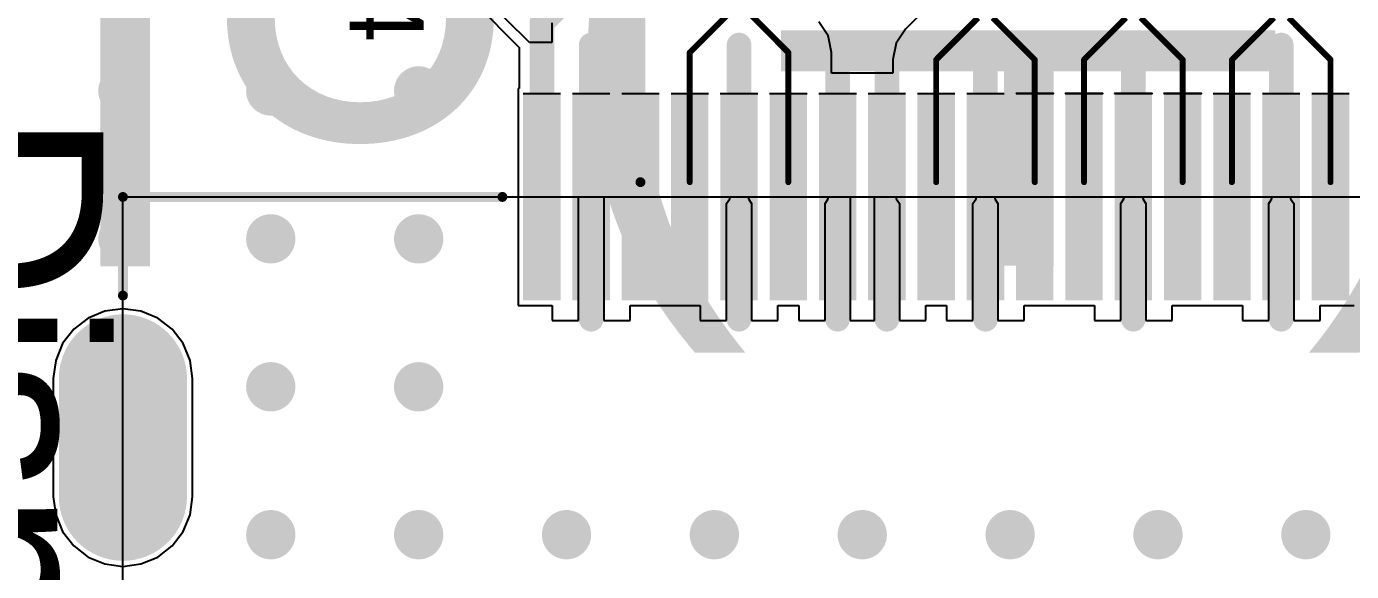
# Model space of a CAD drawing. Header units: millimetres. Extents: x 15 to 122, y 23 to 96.
# Drawn here: x 32.02 to 45.46, y 35.63 to 41.15 of the extents above; entities that cross this region are included whole.
import ezdxf

# ---------------------------------------------------------------- set-up
doc = ezdxf.new("R2010")
doc.units = ezdxf.units.MM
for name, color, linetype in [('BottomLayer', 5, 'Continuous'), ('BottomOverlay', 54, 'Continuous'), ('TopLayer', 1, 'Continuous'), ('TopOverlay', 2, 'Continuous'), ('TopPaste', 8, 'Continuous'), ('TopSolder', 216, 'Continuous'), ('Upper Modules', 80, 'Continuous')]:
    doc.layers.add(name, color=color, linetype=linetype)
doc.styles.get("Standard").update_dxf_attribs({"font": 'ARExthalf2.shx', "width": 0.1})

msp = doc.modelspace()

# ---------------------------------------------------------------- linework, layer by layer
at = {"layer": 'BottomLayer'}
for p, q in [((32.64698322, 38.19644634), (32.50075796, 38.08424438)), ((32.81726736, 38.2669796), (32.64698322, 38.19644634)), ((33.00000258, 38.29103848), (32.81726736, 38.2669796)), ((33.1827378, 38.2669796), (33.00000258, 38.29103848)), ((33.35302194, 38.19644634), (33.1827378, 38.2669796)), ((33.4992472, 38.08424438), (33.35302194, 38.19644634)), ((32.50075796, 38.08424438), (32.388556, 37.93801912)), ((33.61144916, 37.93801912), (33.4992472, 38.08424438)), ((32.388556, 37.93801912), (32.31802274, 37.76773498)), ((33.68198242, 37.76773498), (33.61144916, 37.93801912)), ((32.31802274, 37.76773498), (32.29396386, 37.58499976)), ((33.7060413, 37.58499976), (33.68198242, 37.76773498)), ((32.29396386, 37.58499976), (32.29396386, 36.38499708)), ((33.7060413, 36.38499708), (33.7060413, 37.58499976)), ((32.29396386, 36.38499708), (32.31802274, 36.20226186)), ((33.68198242, 36.20226186), (33.7060413, 36.38499708)), ((32.31802274, 36.20226186), (32.388556, 36.03197772)), ((33.61144916, 36.03197772), (33.68198242, 36.20226186)), ((32.388556, 36.03197772), (32.50075796, 35.88575246)), ((33.4992472, 35.88575246), (33.61144916, 36.03197772)), ((32.50075796, 35.88575246), (32.64698322, 35.7735505)), ((32.64698322, 35.7735505), (32.81726736, 35.70301724)), ((33.1827378, 35.70301724), (33.35302194, 35.7735505)), ((33.35302194, 35.7735505), (33.4992472, 35.88575246)), ((32.81726736, 35.70301724), (33.00000258, 35.67895836)), ((33.00000258, 35.67895836), (33.1827378, 35.70301724))]:
    msp.add_line(p, q, dxfattribs=at)
for points, const_width in [([(32.8749914, 40.49998758, 1), (33.12498836, 40.49998758, 1)], 0.2499995), ([(34.37499094, 40.49998758, 1), (34.6249879, 40.49998758, 1)], 0.2499995), ([(35.87499048, 40.49998758, 1), (36.12498744, 40.49998758, 1)], 0.2499995), ([(32.8749914, 38.99998804, 1), (33.12498836, 38.99998804, 1)], 0.2499995), ([(34.37499094, 38.99998804, 1), (34.6249879, 38.99998804, 1)], 0.2499995), ([(35.87499048, 38.99998804, 1), (36.12498744, 38.99998804, 1)], 0.2499995), ([(32.70000318, 37.58499976, 1), (33.30000198, 37.58499976, 1)], 0.5999987999999999), ([(32.70000318, 37.58499976, 1), (33.30000198, 37.58499976, 1)], 0.5999987999999999), ([(34.37499094, 37.4999885, 1), (34.6249879, 37.4999885, 1)], 0.2499995), ([(35.87499048, 37.4999885, 1), (36.12498744, 37.4999885, 1)], 0.2499995), ([(32.70000318, 36.38499708, 1), (33.30000198, 36.38499708, 1)], 0.5999987999999999), ([(32.70000318, 36.38499708, 1), (33.30000198, 36.38499708, 1)], 0.5999987999999999), ([(34.37499094, 35.99998896, 1), (34.6249879, 35.99998896, 1)], 0.2499995), ([(35.87499048, 35.99998896, 1), (36.12498744, 35.99998896, 1)], 0.2499995), ([(37.37499002, 35.99998896, 1), (37.62498698, 35.99998896, 1)], 0.2499995), ([(38.87498956, 35.99998896, 1), (39.12498652, 35.99998896, 1)], 0.2499995), ([(40.3749891, 35.99998896, 1), (40.62498606, 35.99998896, 1)], 0.2499995), ([(41.87498864, 35.99998896, 1), (42.1249856, 35.99998896, 1)], 0.2499995), ([(43.37498818, 35.99998896, 1), (43.62498514, 35.99998896, 1)], 0.2499995), ([(44.87498772, 35.99998896, 1), (45.12498468, 35.99998896, 1)], 0.2499995)]:
    msp.add_lwpolyline(points, format="xyb", close=True, dxfattribs=dict(at, const_width=const_width))
for points in [[(33.00000258, 38.18499856), (33.00000258, 38.18499856), (33.00000258, 35.78499828)], [(33.60000137999999, 37.58499976), (32.40000378, 37.58499976), (33.60000137999999, 36.38499708), (32.40000378, 36.38499708)]]:
    msp.add_solid(points, dxfattribs=at)
at = {"layer": 'TopLayer'}
for p, q in [((37.12500322, 40.99000184), (36.62500422, 41.49000084)), ((41.23657742, 41.42359508), (40.93998924, 41.12700436)), ((36.58016814, 41.38176128), (37.02059652, 40.9413329)), ((37.3500015, 41.19000144), (37.3500015, 40.99000184)), ((40.15505304, 41.05769792), (40.06001386, 41.19993284)), ((40.16059024, 41.02986206), (40.15505304, 41.05769792)), ((40.1884261, 40.88991822), (40.16059024, 41.02986206)), ((40.93998924, 41.12700436), (40.84495006, 40.98476944)), ((37.02059652, 40.9413329), (37.02059652, 40.52500149999999)), ((37.3500015, 40.99000184), (37.12500322, 40.99000184)), ((40.1884261, 40.6790017), (40.1884261, 40.88991822)), ((40.84495006, 40.98476944), (40.811577, 40.81699228)), ((40.811577, 40.81699228), (40.811577, 40.6790017)), ((40.811577, 40.6790017), (40.1884261, 40.6790017)), ((37.02059652, 40.52500149999999), (37.01000218, 40.52500149999999)), ((37.01000218, 40.52500149999999), (37.01000218, 38.32500082)), ((37.6230007, 38.17100062), (37.6230007, 39.42500116)), ((37.6230007, 39.42500116), (37.8770007, 39.42500116)), ((37.8770007, 39.42500116), (37.8770007, 38.17100062)), ((39.12300024, 39.3591669), (39.15509822, 39.40720338)), ((39.15509822, 39.40720338), (39.15863898, 39.42500116)), ((39.15863898, 39.42500116), (39.34136403999999, 39.42500116)), ((39.34136403999999, 39.42500116), (39.34490479999999, 39.40720338)), ((39.34490479999999, 39.40720338), (39.37700024, 39.35916944)), ((40.12300078, 39.3591669), (40.15509875999999, 39.40720338)), ((40.15509875999999, 39.40720338), (40.15863952, 39.42500116)), ((40.15863952, 39.42500116), (40.37700078, 39.42500116)), ((40.37700078, 39.42500116), (40.37700078, 38.17100062)), ((40.62299978, 38.17100062), (40.62299978, 39.42500116)), ((40.62299978, 39.42500116), (40.84136358, 39.42500116)), ((40.84136358, 39.42500116), (40.84490434, 39.40720338)), ((40.84490434, 39.40720338), (40.87699978, 39.35916944)), ((41.62300032, 39.3591669), (41.6550983, 39.40720338)), ((41.6550983, 39.40720338), (41.65863906, 39.42500116)), ((41.65863906, 39.42500116), (41.84136411999999, 39.42500116)), ((41.84136411999999, 39.42500116), (41.84490487999999, 39.40720338)), ((41.84490487999999, 39.40720338), (41.87700032, 39.35916944)), ((43.12299986, 39.3591669), (43.15509784, 39.40720338)), ((43.15509784, 39.40720338), (43.1586386, 39.42500116)), ((43.1586386, 39.42500116), (43.34136366, 39.42500116)), ((43.34136366, 39.42500116), (43.34490442, 39.40720338)), ((43.34490442, 39.40720338), (43.37699986, 39.35916944)), ((44.62300193999999, 39.35916944), (44.65509738, 39.40720338)), ((44.65509738, 39.40720338), (44.65863814, 39.42500116)), ((44.65863814, 39.42500116), (44.8413632, 39.42500116)), ((44.8413632, 39.42500116), (44.84490396, 39.40720338)), ((44.84490396, 39.40720338), (44.87700194, 39.3591669)), ((39.12300024, 38.17100062), (39.12300024, 39.3591669)), ((39.37700024, 39.35916944), (39.37700024, 38.17100062)), ((40.12300078, 38.17100062), (40.12300078, 39.3591669)), ((40.87699978, 39.35916944), (40.87699978, 38.17100062)), ((41.62300032, 38.17100062), (41.62300032, 39.3591669)), ((41.87700032, 39.35916944), (41.87700032, 38.17100062)), ((43.12299986, 38.17100062), (43.12299986, 39.3591669)), ((43.37699986, 39.35916944), (43.37699986, 38.17100062)), ((44.62300193999999, 38.17100062), (44.62300193999999, 39.35916944)), ((44.87700194, 39.3591669), (44.87700194, 38.17100062)), ((37.01000218, 38.32500082), (37.35600098, 38.32500082)), ((37.35600098, 38.32500082), (37.35600098, 38.17100062)), ((38.14400042, 38.17100062), (38.14400042, 38.32500082)), ((38.14400042, 38.32500082), (38.48999668, 38.32500082)), ((38.48999668, 38.32499828), (38.48999414, 38.32499828)), ((38.48999414, 38.32499828), (38.48999921999999, 38.32499574)), ((38.48999668, 38.32500082), (38.48999668, 38.32499828)), ((38.48999921999999, 38.32499574), (38.5100068, 38.32499574)), ((38.5100068, 38.32499574), (38.5100068, 38.32500082)), ((38.5100068, 38.32500082), (38.85600051999999, 38.32500082)), ((38.85600051999999, 38.32500082), (38.85600051999999, 38.17100062)), ((39.64399996, 38.17100062), (39.64399996, 38.32500082)), ((39.64399996, 38.32500082), (39.85600106, 38.32500082)), ((39.85600106, 38.32500082), (39.85600106, 38.17100062)), ((41.1439995, 38.17100062), (41.1439995, 38.32500082)), ((41.1439995, 38.32500082), (41.35600059999999, 38.32500082)), ((41.35600059999999, 38.32500082), (41.35600059999999, 38.17100062)), ((42.14400003999999, 38.17100062), (42.14400003999999, 38.32500082)), ((42.14400003999999, 38.32500082), (42.48999884, 38.32500082)), ((42.48999884, 38.32499828), (42.48999629999999, 38.32499828)), ((42.48999629999999, 38.32499828), (42.49000138, 38.32499574)), ((42.48999884, 38.32500082), (42.48999884, 38.32499828)), ((42.49000138, 38.32499574), (42.51000642, 38.32499574)), ((42.51000642, 38.32499574), (42.51000642, 38.32500082)), ((42.51000642, 38.32500082), (42.85600014, 38.32500082)), ((42.85600014, 38.32500082), (42.85600014, 38.17100062)), ((43.64399958, 38.17100062), (43.64399958, 38.32500082)), ((43.64399958, 38.32500082), (43.98999838, 38.32500082)), ((43.98999838, 38.32499828), (43.98999584, 38.32499828)), ((43.98999584, 38.32499828), (43.99000092, 38.32499574)), ((43.98999838, 38.32500082), (43.98999838, 38.32499828)), ((43.99000092, 38.32499574), (44.01000596, 38.32499574)), ((44.01000596, 38.32499574), (44.01000596, 38.32500082)), ((44.01000596, 38.32500082), (44.35600222, 38.32500082)), ((44.35600222, 38.32500082), (44.35600222, 38.17100062)), ((45.14400166, 38.17100062), (45.14400166, 38.32500082)), ((45.14400166, 38.32500082), (45.48999792, 38.32500082)), ((32.64698322, 38.19644634), (32.50075796, 38.08424438)), ((32.81726736, 38.2669796), (32.64698322, 38.19644634)), ((33.00000258, 38.29103848), (32.81726736, 38.2669796)), ((33.1827378, 38.2669796), (33.00000258, 38.29103848)), ((33.35302194, 38.19644634), (33.1827378, 38.2669796)), ((33.4992472, 38.08424438), (33.35302194, 38.19644634)), ((32.50075796, 38.08424438), (32.388556, 37.93801912)), ((33.61144916, 37.93801912), (33.4992472, 38.08424438)), ((37.35600098, 38.17100062), (37.6230007, 38.17100062)), ((37.8770007, 38.17100062), (38.14400042, 38.17100062)), ((38.85600051999999, 38.17100062), (39.12300024, 38.17100062)), ((39.37700024, 38.17100062), (39.64399996, 38.17100062)), ((39.85600106, 38.17100062), (40.12300078, 38.17100062)), ((40.37700078, 38.17100062), (40.62299978, 38.17100062)), ((40.87699978, 38.17100062), (41.1439995, 38.17100062)), ((41.35600059999999, 38.17100062), (41.62300032, 38.17100062)), ((41.87700032, 38.17100062), (42.14400003999999, 38.17100062)), ((42.85600014, 38.17100062), (43.12299986, 38.17100062)), ((43.37699986, 38.17100062), (43.64399958, 38.17100062)), ((44.35600222, 38.17100062), (44.62300193999999, 38.17100062)), ((44.87700194, 38.17100062), (45.14400166, 38.17100062)), ((32.388556, 37.93801912), (32.31802274, 37.76773498)), ((33.68198242, 37.76773498), (33.61144916, 37.93801912)), ((32.31802274, 37.76773498), (32.29396386, 37.58499976)), ((33.7060413, 37.58499976), (33.68198242, 37.76773498)), ((32.29396386, 37.58499976), (32.29396386, 36.38499708)), ((33.7060413, 36.38499708), (33.7060413, 37.58499976)), ((32.29396386, 36.38499708), (32.31802274, 36.20226186)), ((33.68198242, 36.20226186), (33.7060413, 36.38499708)), ((32.31802274, 36.20226186), (32.388556, 36.03197772)), ((33.61144916, 36.03197772), (33.68198242, 36.20226186)), ((32.388556, 36.03197772), (32.50075796, 35.88575246)), ((33.4992472, 35.88575246), (33.61144916, 36.03197772)), ((32.50075796, 35.88575246), (32.64698322, 35.7735505)), ((32.64698322, 35.7735505), (32.81726736, 35.70301724)), ((33.1827378, 35.70301724), (33.35302194, 35.7735505)), ((33.35302194, 35.7735505), (33.4992472, 35.88575246)), ((32.81726736, 35.70301724), (33.00000258, 35.67895836)), ((33.00000258, 35.67895836), (33.1827378, 35.70301724))]:
    msp.add_line(p, q, dxfattribs=at)
for points, const_width in [([(38.2499997, 39.57500086), (38.2499997, 42.21499812)], 0.0999998), ([(37.2500017, 41.1899989), (37.70000333999999, 41.64000054)], 0.2499995), ([(37.2500017, 39.57500086), (37.2500017, 41.1899989)], 0.2499995), ([(38.75000124, 40.88991822), (39.17500166, 41.31491863999999)], 0.05999988), ([(39.32500135999999, 41.31491863999999), (39.75000178, 40.88991822)], 0.05999988), ([(41.25000132, 40.81699228), (41.67500174, 41.2419927)], 0.05999988), ([(41.82500144, 41.2419927), (42.25000186, 40.81699228)], 0.05999988), ([(42.75000086, 40.81699228), (43.17500128, 41.2419927)], 0.05999988), ([(43.32500098, 41.2419927), (43.7500014, 40.81699228)], 0.05999988), ([(44.2500004, 40.81699228), (44.67500081999999, 41.2419927)], 0.05999988), ([(44.82500052, 41.2419927), (45.25000094, 40.81699228)], 0.05999988), ([(37.7500007, 39.42500116), (37.7500007, 40.96499808)], 0.2499995), ([(39.25000024, 40.96499808), (39.25000278, 40.96500062)], 0.2499995), ([(39.25000024, 39.42500116), (39.25000024, 40.96499808)], 0.2499995), ([(40.25000078, 39.42500116), (40.25000078, 40.96499808)], 0.2499995), ([(40.74999978, 39.42500116), (40.74999978, 40.96499808)], 0.2499995), ([(41.75000032, 40.96499808), (41.75000286, 40.96500062)], 0.2499995), ([(41.75000032, 39.42500116), (41.75000032, 40.96499808)], 0.2499995), ([(43.24999986, 39.42500116), (43.24999986, 40.96499808)], 0.2499995), ([(44.75000194, 39.42500116), (44.75000194, 40.96499808)], 0.2499995), ([(38.75000124, 39.57500086), (38.75000124, 40.88991822)], 0.05999988), ([(39.75000178, 39.57500086), (39.75000178, 40.88991822)], 0.05999988), ([(41.25000132, 39.57500086), (41.25000132, 40.81699228)], 0.05999988), ([(42.25000186, 39.57500086), (42.25000186, 40.81699228)], 0.05999988), ([(42.75000086, 39.57500086), (42.75000086, 40.81699228)], 0.05999988), ([(43.7500014, 39.57500086), (43.7500014, 40.81699228)], 0.05999988), ([(44.2500004, 39.57500086), (44.2500004, 40.81699228)], 0.05999988), ([(45.25000094, 39.57500086), (45.25000094, 40.81699228)], 0.05999988), ([(37.7500007, 38.18500364), (37.7500007, 39.42500116)], 0.2499995), ([(39.25000024, 38.18500364), (39.25000024, 39.42500116)], 0.2499995), ([(40.25000078, 38.18500364), (40.25000078, 39.42500116)], 0.2499995), ([(40.74999978, 38.18500364), (40.74999978, 39.42500116)], 0.2499995), ([(41.75000032, 38.18500364), (41.75000032, 39.42500116)], 0.2499995), ([(43.24999986, 38.18500364), (43.24999986, 39.42500116)], 0.2499995), ([(44.75000194, 38.18500364), (44.75000194, 39.42500116)], 0.2499995)]:
    msp.add_lwpolyline(points, dxfattribs=dict(at, const_width=const_width))
for points, const_width in [([(37.18750246, 41.1899989, 1), (37.31250094, 41.1899989, 1)], 0.12499848), ([(37.18750246, 41.1899989, 1), (37.31250094, 41.1899989, 1)], 0.12499848), ([(37.68750146, 40.96499808, 1), (37.81249994, 40.96499808, 1)], 0.12499848), ([(37.687504, 40.96500062, 1), (37.81250248, 40.96500062, 1)], 0.12499848), ([(39.187501, 40.96499808, 1), (39.31249948, 40.96499808, 1)], 0.12499848), ([(39.187501, 40.96499808, 1), (39.31249948, 40.96499808, 1)], 0.12499848), ([(39.18750353999999, 40.96500062, 1), (39.31250202, 40.96500062, 1)], 0.12499848), ([(39.18750353999999, 40.96500062, 1), (39.31250202, 40.96500062, 1)], 0.12499848), ([(40.18750154, 40.96499808, 1), (40.31250001999999, 40.96499808, 1)], 0.12499848), ([(40.18750408, 40.96500062, 1), (40.31250256, 40.96500062, 1)], 0.12499848), ([(40.68750053999999, 40.96499808, 1), (40.81249902, 40.96499808, 1)], 0.12499848), ([(40.68750308, 40.96500062, 1), (40.81250156, 40.96500062, 1)], 0.12499848), ([(41.68750108, 40.96499808, 1), (41.81249956, 40.96499808, 1)], 0.12499848), ([(41.68750108, 40.96499808, 1), (41.81249956, 40.96499808, 1)], 0.12499848), ([(41.68750362, 40.96500062, 1), (41.8125021, 40.96500062, 1)], 0.12499848), ([(41.68750362, 40.96500062, 1), (41.8125021, 40.96500062, 1)], 0.12499848), ([(43.18750061999999, 40.96499808, 1), (43.3124991, 40.96499808, 1)], 0.12499848), ([(43.18750316, 40.96500062, 1), (43.31250164, 40.96500062, 1)], 0.12499848), ([(44.6875027, 40.96499808, 1), (44.81250118, 40.96499808, 1)], 0.12499848), ([(44.68750524, 40.96500062, 1), (44.81250372, 40.96500062, 1)], 0.12499848), ([(38.73500254, 40.88991822, 1), (38.76499994, 40.88991822, 1)], 0.02999994), ([(38.73500254, 40.88991822, 1), (38.76499994, 40.88991822, 1)], 0.02999994), ([(39.73500308, 40.88991822, 1), (39.76500048, 40.88991822, 1)], 0.02999994), ([(39.73500308, 40.88991822, 1), (39.76500048, 40.88991822, 1)], 0.02999994), ([(32.8749914, 40.49998758, 1), (33.12498836, 40.49998758, 1)], 0.2499995), ([(34.37499094, 40.49998758, 1), (34.6249879, 40.49998758, 1)], 0.2499995), ([(35.87499048, 40.49998758, 1), (36.12498744, 40.49998758, 1)], 0.2499995), ([(41.23500262, 40.81699228, 1), (41.26500002, 40.81699228, 1)], 0.02999994), ([(41.23500262, 40.81699228, 1), (41.26500002, 40.81699228, 1)], 0.02999994), ([(42.23500316, 40.81699228, 1), (42.26500056, 40.81699228, 1)], 0.02999994), ([(42.23500316, 40.81699228, 1), (42.26500056, 40.81699228, 1)], 0.02999994), ([(42.73500216, 40.81699228, 1), (42.76499956, 40.81699228, 1)], 0.02999994), ([(42.73500216, 40.81699228, 1), (42.76499956, 40.81699228, 1)], 0.02999994), ([(43.7350027, 40.81699228, 1), (43.76500009999999, 40.81699228, 1)], 0.02999994), ([(43.7350027, 40.81699228, 1), (43.76500009999999, 40.81699228, 1)], 0.02999994), ([(44.2350017, 40.81699228, 1), (44.2649991, 40.81699228, 1)], 0.02999994), ([(44.2350017, 40.81699228, 1), (44.2649991, 40.81699228, 1)], 0.02999994), ([(45.23500224, 40.81699228, 1), (45.26499964, 40.81699228, 1)], 0.02999994), ([(45.23500224, 40.81699228, 1), (45.26499964, 40.81699228, 1)], 0.02999994), ([(37.18750246, 39.57500086, 1), (37.31250094, 39.57500086, 1)], 0.12499848), ([(37.68750146, 39.42500116, 1), (37.81249994, 39.42500116, 1)], 0.12499848), ([(37.68750146, 39.42500116, 1), (37.81249994, 39.42500116, 1)], 0.12499848), ([(38.22500102, 39.57500086, 1), (38.27499838, 39.57500086, 1)], 0.0499999), ([(38.73500254, 39.57500086, 1), (38.76499994, 39.57500086, 1)], 0.02999994), ([(39.187501, 39.42500116, 1), (39.31249948, 39.42500116, 1)], 0.12499848), ([(39.187501, 39.42500116, 1), (39.31249948, 39.42500116, 1)], 0.12499848), ([(39.73500308, 39.57500086, 1), (39.76500048, 39.57500086, 1)], 0.02999994), ([(40.18750154, 39.42500116, 1), (40.31250001999999, 39.42500116, 1)], 0.12499848), ([(40.18750154, 39.42500116, 1), (40.31250001999999, 39.42500116, 1)], 0.12499848), ([(40.68750053999999, 39.42500116, 1), (40.81249902, 39.42500116, 1)], 0.12499848), ([(40.68750053999999, 39.42500116, 1), (40.81249902, 39.42500116, 1)], 0.12499848), ([(41.23500262, 39.57500086, 1), (41.26500002, 39.57500086, 1)], 0.02999994), ([(41.68750108, 39.42500116, 1), (41.81249956, 39.42500116, 1)], 0.12499848), ([(41.68750108, 39.42500116, 1), (41.81249956, 39.42500116, 1)], 0.12499848), ([(42.23500316, 39.57500086, 1), (42.26500056, 39.57500086, 1)], 0.02999994), ([(42.73500216, 39.57500086, 1), (42.76499956, 39.57500086, 1)], 0.02999994), ([(43.18750061999999, 39.42500116, 1), (43.3124991, 39.42500116, 1)], 0.12499848), ([(43.18750061999999, 39.42500116, 1), (43.3124991, 39.42500116, 1)], 0.12499848), ([(43.7350027, 39.57500086, 1), (43.76500009999999, 39.57500086, 1)], 0.02999994), ([(44.2350017, 39.57500086, 1), (44.2649991, 39.57500086, 1)], 0.02999994), ([(44.6875027, 39.42500116, 1), (44.81250118, 39.42500116, 1)], 0.12499848), ([(44.6875027, 39.42500116, 1), (44.81250118, 39.42500116, 1)], 0.12499848), ([(45.23500224, 39.57500086, 1), (45.26499964, 39.57500086, 1)], 0.02999994), ([(32.8749914, 38.99998804, 1), (33.12498836, 38.99998804, 1)], 0.2499995), ([(34.37499094, 38.99998804, 1), (34.6249879, 38.99998804, 1)], 0.2499995), ([(35.87499048, 38.99998804, 1), (36.12498744, 38.99998804, 1)], 0.2499995), ([(37.68749892, 38.1850011, 1), (37.8124974, 38.1850011, 1)], 0.12499848), ([(37.68750146, 38.18500364, 1), (37.81249994, 38.18500364, 1)], 0.12499848), ([(39.18749846, 38.1850011, 1), (39.31249694, 38.1850011, 1)], 0.12499848), ([(39.187501, 38.18500364, 1), (39.31249948, 38.18500364, 1)], 0.12499848), ([(40.187499, 38.1850011, 1), (40.31249748, 38.1850011, 1)], 0.12499848), ([(40.18750154, 38.18500364, 1), (40.31250001999999, 38.18500364, 1)], 0.12499848), ([(40.687498, 38.1850011, 1), (40.81249648, 38.1850011, 1)], 0.12499848), ([(40.68750053999999, 38.18500364, 1), (40.81249902, 38.18500364, 1)], 0.12499848), ([(41.68749854, 38.1850011, 1), (41.81249702, 38.1850011, 1)], 0.12499848), ([(41.68750108, 38.18500364, 1), (41.81249956, 38.18500364, 1)], 0.12499848), ([(43.18749808, 38.1850011, 1), (43.31249656, 38.1850011, 1)], 0.12499848), ([(43.18750061999999, 38.18500364, 1), (43.3124991, 38.18500364, 1)], 0.12499848), ([(44.68750016, 38.1850011, 1), (44.81249863999999, 38.1850011, 1)], 0.12499848), ([(44.6875027, 38.18500364, 1), (44.81250118, 38.18500364, 1)], 0.12499848), ([(32.70000318, 37.58499976, 1), (33.30000198, 37.58499976, 1)], 0.5999987999999999), ([(32.70000318, 37.58499976, 1), (33.30000198, 37.58499976, 1)], 0.5999987999999999), ([(34.37499094, 37.4999885, 1), (34.6249879, 37.4999885, 1)], 0.2499995), ([(35.87499048, 37.4999885, 1), (36.12498744, 37.4999885, 1)], 0.2499995), ([(32.70000318, 36.38499708, 1), (33.30000198, 36.38499708, 1)], 0.5999987999999999), ([(32.70000318, 36.38499708, 1), (33.30000198, 36.38499708, 1)], 0.5999987999999999), ([(34.37499094, 35.99998896, 1), (34.6249879, 35.99998896, 1)], 0.2499995), ([(35.87499048, 35.99998896, 1), (36.12498744, 35.99998896, 1)], 0.2499995), ([(37.37499002, 35.99998896, 1), (37.62498698, 35.99998896, 1)], 0.2499995), ([(38.87498956, 35.99998896, 1), (39.12498652, 35.99998896, 1)], 0.2499995), ([(40.3749891, 35.99998896, 1), (40.62498606, 35.99998896, 1)], 0.2499995), ([(41.87498864, 35.99998896, 1), (42.1249856, 35.99998896, 1)], 0.2499995), ([(43.37498818, 35.99998896, 1), (43.62498514, 35.99998896, 1)], 0.2499995), ([(44.87498772, 35.99998896, 1), (45.12498468, 35.99998896, 1)], 0.2499995)]:
    msp.add_lwpolyline(points, format="xyb", close=True, dxfattribs=dict(at, const_width=const_width))
for points in [[(37.39000142, 40.4250017), (37.11000198, 40.4250017), (37.39000142, 38.42500062), (37.11000198, 38.42500062)], [(37.89000042, 40.4250017), (37.61000098, 40.4250017), (37.89000042, 38.42500062), (37.61000098, 38.42500062)], [(38.38999942, 40.4250017), (38.10999998, 40.4250017), (38.38999942, 38.42500062), (38.10999998, 38.42500062)], [(38.89000095999999, 40.4250017), (38.61000152, 40.4250017), (38.89000095999999, 38.42500062), (38.61000152, 38.42500062)], [(39.38999996, 40.4250017), (39.11000052, 40.4250017), (39.38999996, 38.42500062), (39.11000052, 38.42500062)], [(39.8900015, 40.4250017), (39.61000206, 40.4250017), (39.8900015, 38.42500062), (39.61000206, 38.42500062)], [(40.3900005, 40.4250017), (40.11000105999999, 40.4250017), (40.3900005, 38.42500062), (40.11000105999999, 38.42500062)], [(40.88999949999999, 40.4250017), (40.61000006, 40.4250017), (40.88999949999999, 38.42500062), (40.61000006, 38.42500062)], [(41.39000103999999, 40.4250017), (41.1100016, 40.4250017), (41.39000103999999, 38.42500062), (41.1100016, 38.42500062)], [(41.89000004, 40.4250017), (41.6100006, 40.4250017), (41.89000004, 38.42500062), (41.6100006, 38.42500062)], [(42.39000158, 40.4250017), (42.11000214, 40.4250017), (42.39000158, 38.42500062), (42.11000214, 38.42500062)], [(42.89000058, 40.4250017), (42.61000113999999, 40.4250017), (42.89000058, 38.42500062), (42.61000113999999, 38.42500062)], [(43.38999957999999, 40.4250017), (43.11000014, 40.4250017), (43.38999957999999, 38.42500062), (43.11000014, 38.42500062)], [(43.89000112, 40.4250017), (43.61000168, 40.4250017), (43.89000112, 38.42500062), (43.61000168, 38.42500062)], [(44.39000012, 40.4250017), (44.11000068, 40.4250017), (44.39000012, 38.42500062), (44.11000068, 38.42500062)], [(44.89000166, 40.4250017), (44.61000222, 40.4250017), (44.89000166, 38.42500062), (44.61000222, 38.42500062)], [(45.39000066, 40.4250017), (45.11000122, 40.4250017), (45.39000066, 38.42500062), (45.11000122, 38.42500062)], [(33.00000258, 38.18499856), (33.00000258, 38.18499856), (33.00000258, 35.78499828)], [(33.60000137999999, 37.58499976), (32.40000378, 37.58499976), (33.60000137999999, 36.38499708), (32.40000378, 36.38499708)]]:
    msp.add_solid(points, dxfattribs=at)
at = {"layer": 'TopOverlay', "const_width": 0.0999998}
for points in [[(33.00000258, 38.42500062), (33.00000258, 39.42500116)], [(33.00000258, 39.42500116), (36.84999996, 39.42500116)]]:
    msp.add_lwpolyline(points, dxfattribs=at)
at = {"layer": 'TopOverlay', "const_width": 0.0499999}
for points in [[(32.9750039, 39.42500116, 1), (33.02500126, 39.42500116, 1)], [(32.9750039, 39.42500116, 1), (33.02500126, 39.42500116, 1)], [(36.82500128, 39.42500116, 1), (36.87499864, 39.42500116, 1)], [(32.9750039, 38.42500062, 1), (33.02500126, 38.42500062, 1)]]:
    msp.add_lwpolyline(points, format="xyb", close=True, dxfattribs=at)
at = {"layer": 'TopPaste'}
for points in [[(37.39000142, 40.4250017), (37.11000198, 40.4250017), (37.39000142, 38.42500062), (37.11000198, 38.42500062)], [(37.39000142, 40.4250017), (37.11000198, 40.4250017), (37.39000142, 38.42500062), (37.11000198, 38.42500062)], [(37.89000042, 40.4250017), (37.61000098, 40.4250017), (37.89000042, 38.42500062), (37.61000098, 38.42500062)], [(37.89000042, 40.4250017), (37.61000098, 40.4250017), (37.89000042, 38.42500062), (37.61000098, 38.42500062)], [(38.38999942, 40.4250017), (38.10999998, 40.4250017), (38.38999942, 38.42500062), (38.10999998, 38.42500062)], [(38.38999942, 40.4250017), (38.10999998, 40.4250017), (38.38999942, 38.42500062), (38.10999998, 38.42500062)], [(38.89000095999999, 40.4250017), (38.61000152, 40.4250017), (38.89000095999999, 38.42500062), (38.61000152, 38.42500062)], [(38.89000095999999, 40.4250017), (38.61000152, 40.4250017), (38.89000095999999, 38.42500062), (38.61000152, 38.42500062)], [(39.38999996, 40.4250017), (39.11000052, 40.4250017), (39.38999996, 38.42500062), (39.11000052, 38.42500062)], [(39.38999996, 40.4250017), (39.11000052, 40.4250017), (39.38999996, 38.42500062), (39.11000052, 38.42500062)], [(39.8900015, 40.4250017), (39.61000206, 40.4250017), (39.8900015, 38.42500062), (39.61000206, 38.42500062)], [(39.8900015, 40.4250017), (39.61000206, 40.4250017), (39.8900015, 38.42500062), (39.61000206, 38.42500062)], [(40.3900005, 40.4250017), (40.11000105999999, 40.4250017), (40.3900005, 38.42500062), (40.11000105999999, 38.42500062)], [(40.3900005, 40.4250017), (40.11000105999999, 40.4250017), (40.3900005, 38.42500062), (40.11000105999999, 38.42500062)], [(40.88999949999999, 40.4250017), (40.61000006, 40.4250017), (40.88999949999999, 38.42500062), (40.61000006, 38.42500062)], [(40.88999949999999, 40.4250017), (40.61000006, 40.4250017), (40.88999949999999, 38.42500062), (40.61000006, 38.42500062)], [(41.39000103999999, 40.4250017), (41.1100016, 40.4250017), (41.39000103999999, 38.42500062), (41.1100016, 38.42500062)], [(41.39000103999999, 40.4250017), (41.1100016, 40.4250017), (41.39000103999999, 38.42500062), (41.1100016, 38.42500062)], [(41.89000004, 40.4250017), (41.6100006, 40.4250017), (41.89000004, 38.42500062), (41.6100006, 38.42500062)], [(41.89000004, 40.4250017), (41.6100006, 40.4250017), (41.89000004, 38.42500062), (41.6100006, 38.42500062)], [(42.39000158, 40.4250017), (42.11000214, 40.4250017), (42.39000158, 38.42500062), (42.11000214, 38.42500062)], [(42.39000158, 40.4250017), (42.11000214, 40.4250017), (42.39000158, 38.42500062), (42.11000214, 38.42500062)], [(42.89000058, 40.4250017), (42.61000113999999, 40.4250017), (42.89000058, 38.42500062), (42.61000113999999, 38.42500062)], [(42.89000058, 40.4250017), (42.61000113999999, 40.4250017), (42.89000058, 38.42500062), (42.61000113999999, 38.42500062)], [(43.38999957999999, 40.4250017), (43.11000014, 40.4250017), (43.38999957999999, 38.42500062), (43.11000014, 38.42500062)], [(43.38999957999999, 40.4250017), (43.11000014, 40.4250017), (43.38999957999999, 38.42500062), (43.11000014, 38.42500062)], [(43.89000112, 40.4250017), (43.61000168, 40.4250017), (43.89000112, 38.42500062), (43.61000168, 38.42500062)], [(43.89000112, 40.4250017), (43.61000168, 40.4250017), (43.89000112, 38.42500062), (43.61000168, 38.42500062)], [(44.39000012, 40.4250017), (44.11000068, 40.4250017), (44.39000012, 38.42500062), (44.11000068, 38.42500062)], [(44.39000012, 40.4250017), (44.11000068, 40.4250017), (44.39000012, 38.42500062), (44.11000068, 38.42500062)], [(44.89000166, 40.4250017), (44.61000222, 40.4250017), (44.89000166, 38.42500062), (44.61000222, 38.42500062)], [(44.89000166, 40.4250017), (44.61000222, 40.4250017), (44.89000166, 38.42500062), (44.61000222, 38.42500062)], [(45.39000066, 40.4250017), (45.11000122, 40.4250017), (45.39000066, 38.42500062), (45.11000122, 38.42500062)], [(45.39000066, 40.4250017), (45.11000122, 40.4250017), (45.39000066, 38.42500062), (45.11000122, 38.42500062)]]:
    msp.add_solid(points, dxfattribs=at)
at = {"layer": 'TopSolder', "const_width": 0.6499986999999999}
for points in [[(32.6750045, 37.58499976, 1), (33.32500066, 37.58499976, 1)], [(32.6750045, 37.58499976, 1), (33.32500066, 37.58499976, 1)], [(32.6750045, 37.58499976, 1), (33.32500066, 37.58499976, 1)], [(32.6750045, 37.58499976, 1), (33.32500066, 37.58499976, 1)], [(32.6750045, 36.38499708, 1), (33.32500066, 36.38499708, 1)], [(32.6750045, 36.38499708, 1), (33.32500066, 36.38499708, 1)], [(32.6750045, 36.38499708, 1), (33.32500066, 36.38499708, 1)], [(32.6750045, 36.38499708, 1), (33.32500066, 36.38499708, 1)]]:
    msp.add_lwpolyline(points, format="xyb", close=True, dxfattribs=at)
at = {"layer": 'TopSolder'}
for points in [[(37.44000132, 40.4750016), (37.06000208, 40.4750016), (37.44000132, 38.37500072), (37.06000208, 38.37500072)], [(37.44000132, 40.4750016), (37.06000208, 40.4750016), (37.44000132, 38.37500072), (37.06000208, 38.37500072)], [(37.94000032, 40.4750016), (37.56000108, 40.4750016), (37.94000032, 38.37500072), (37.56000108, 38.37500072)], [(37.94000032, 40.4750016), (37.56000108, 40.4750016), (37.94000032, 38.37500072), (37.56000108, 38.37500072)], [(38.43999932, 40.4750016), (38.06000007999999, 40.4750016), (38.43999932, 38.37500072), (38.06000007999999, 38.37500072)], [(38.43999932, 40.4750016), (38.06000007999999, 40.4750016), (38.43999932, 38.37500072), (38.06000007999999, 38.37500072)], [(38.94000086, 40.4750016), (38.56000162, 40.4750016), (38.94000086, 38.37500072), (38.56000162, 38.37500072)], [(38.94000086, 40.4750016), (38.56000162, 40.4750016), (38.94000086, 38.37500072), (38.56000162, 38.37500072)], [(39.43999986, 40.4750016), (39.06000062, 40.4750016), (39.43999986, 38.37500072), (39.06000062, 38.37500072)], [(39.43999986, 40.4750016), (39.06000062, 40.4750016), (39.43999986, 38.37500072), (39.06000062, 38.37500072)], [(39.9400014, 40.4750016), (39.56000216, 40.4750016), (39.9400014, 38.37500072), (39.56000216, 38.37500072)], [(39.9400014, 40.4750016), (39.56000216, 40.4750016), (39.9400014, 38.37500072), (39.56000216, 38.37500072)], [(40.4400004, 40.4750016), (40.06000116, 40.4750016), (40.4400004, 38.37500072), (40.06000116, 38.37500072)], [(40.4400004, 40.4750016), (40.06000116, 40.4750016), (40.4400004, 38.37500072), (40.06000116, 38.37500072)], [(40.9399994, 40.4750016), (40.56000015999999, 40.4750016), (40.9399994, 38.37500072), (40.56000015999999, 38.37500072)], [(40.9399994, 40.4750016), (40.56000015999999, 40.4750016), (40.9399994, 38.37500072), (40.56000015999999, 38.37500072)], [(41.44000094, 40.4750016), (41.0600017, 40.4750016), (41.44000094, 38.37500072), (41.0600017, 38.37500072)], [(41.44000094, 40.4750016), (41.0600017, 40.4750016), (41.44000094, 38.37500072), (41.0600017, 38.37500072)], [(41.93999994, 40.4750016), (41.5600007, 40.4750016), (41.93999994, 38.37500072), (41.5600007, 38.37500072)], [(41.93999994, 40.4750016), (41.5600007, 40.4750016), (41.93999994, 38.37500072), (41.5600007, 38.37500072)], [(42.44000148, 40.4750016), (42.06000224, 40.4750016), (42.44000148, 38.37500072), (42.06000224, 38.37500072)], [(42.44000148, 40.4750016), (42.06000224, 40.4750016), (42.44000148, 38.37500072), (42.06000224, 38.37500072)], [(42.94000047999999, 40.4750016), (42.56000124, 40.4750016), (42.94000047999999, 38.37500072), (42.56000124, 38.37500072)], [(42.94000047999999, 40.4750016), (42.56000124, 40.4750016), (42.94000047999999, 38.37500072), (42.56000124, 38.37500072)], [(43.43999948, 40.4750016), (43.06000024, 40.4750016), (43.43999948, 38.37500072), (43.06000024, 38.37500072)], [(43.43999948, 40.4750016), (43.06000024, 40.4750016), (43.43999948, 38.37500072), (43.06000024, 38.37500072)], [(43.94000102, 40.4750016), (43.56000178, 40.4750016), (43.94000102, 38.37500072), (43.56000178, 38.37500072)], [(43.94000102, 40.4750016), (43.56000178, 40.4750016), (43.94000102, 38.37500072), (43.56000178, 38.37500072)], [(44.44000002, 40.4750016), (44.06000078, 40.4750016), (44.44000002, 38.37500072), (44.06000078, 38.37500072)], [(44.44000002, 40.4750016), (44.06000078, 40.4750016), (44.44000002, 38.37500072), (44.06000078, 38.37500072)], [(44.94000156, 40.4750016), (44.56000232, 40.4750016), (44.94000156, 38.37500072), (44.56000232, 38.37500072)], [(44.94000156, 40.4750016), (44.56000232, 40.4750016), (44.94000156, 38.37500072), (44.56000232, 38.37500072)], [(45.44000055999999, 40.4750016), (45.06000132, 40.4750016), (45.44000055999999, 38.37500072), (45.06000132, 38.37500072)], [(45.44000055999999, 40.4750016), (45.06000132, 40.4750016), (45.44000055999999, 38.37500072), (45.06000132, 38.37500072)], [(33.00000258, 38.23499846), (33.00000258, 38.23499846), (33.00000258, 35.73499838)], [(33.00000258, 38.23499846), (33.00000258, 38.23499846), (33.00000258, 35.73499838)], [(33.65000128, 37.58499976), (32.35000388, 37.58499976), (33.65000128, 36.38499708), (32.35000388, 36.38499708)], [(33.65000128, 37.58499976), (32.35000388, 37.58499976), (33.65000128, 36.38499708), (32.35000388, 36.38499708)]]:
    msp.add_solid(points, dxfattribs=at)
at = {"layer": 'Upper Modules'}
for p, q in [((37.06000208, 40.4750016), (37.44000132, 40.4750016)), ((37.56000108, 40.4750016), (37.94000032, 40.4750016)), ((38.06000007999999, 40.4750016), (38.43999932, 40.4750016)), ((38.56000162, 40.4750016), (38.94000086, 40.4750016)), ((39.06000062, 40.4750016), (39.43999986, 40.4750016)), ((39.56000216, 40.4750016), (39.9400014, 40.4750016)), ((40.06000116, 40.4750016), (40.4400004, 40.4750016)), ((40.56000015999999, 40.4750016), (40.9399994, 40.4750016)), ((41.0600017, 40.4750016), (41.44000094, 40.4750016)), ((41.5600007, 40.4750016), (41.93999994, 40.4750016)), ((44.06000078, 40.4750016), (44.44000002, 40.4750016)), ((44.56000232, 40.4750016), (44.94000156, 40.4750016)), ((45.06000132, 40.4750016), (45.44000055999999, 40.4750016)), ((33.00000258, 39.42500116), (49.45000016, 39.42500116)), ((33.00000258, 26.02499748), (33.00000258, 39.42500116))]:
    msp.add_line(p, q, dxfattribs=at)
for points in [[(42.06000224, 40.4750016), (42.06000224, 40.4750016), (42.44000148, 40.4750016), (42.44000148, 40.4750016)], [(42.56000124, 40.4750016), (42.56000124, 40.4750016), (42.94000047999999, 40.4750016), (42.94000047999999, 40.4750016)], [(43.06000024, 40.4750016), (43.06000024, 40.4750016), (43.43999948, 40.4750016), (43.43999948, 40.4750016)], [(43.56000178, 40.4750016), (43.56000178, 40.4750016), (43.94000102, 40.4750016), (43.94000102, 40.4750016)]]:
    msp.add_lwpolyline(points, close=True, dxfattribs=at)

# ---------------------------------------------------------------- texts
at = {"layer": 'BottomOverlay', "text_generation_flag": 2}
msp.add_text('(주)하드커널', height=4.50000116, dxfattribs=at).set_placement((46.99999998, 39.20000034))
at = {"layer": 'TopOverlay'}
for s, height, p in [('C314', 0.75000104, (35.30000305999999, 43.38999957999999)), ('DisplayPort', 2.00000108, (30.8000019, 40.30000068))]:
    msp.add_text(s, height=height, rotation=270, dxfattribs=at).set_placement(p)

doc.saveas('drawing.dxf')
